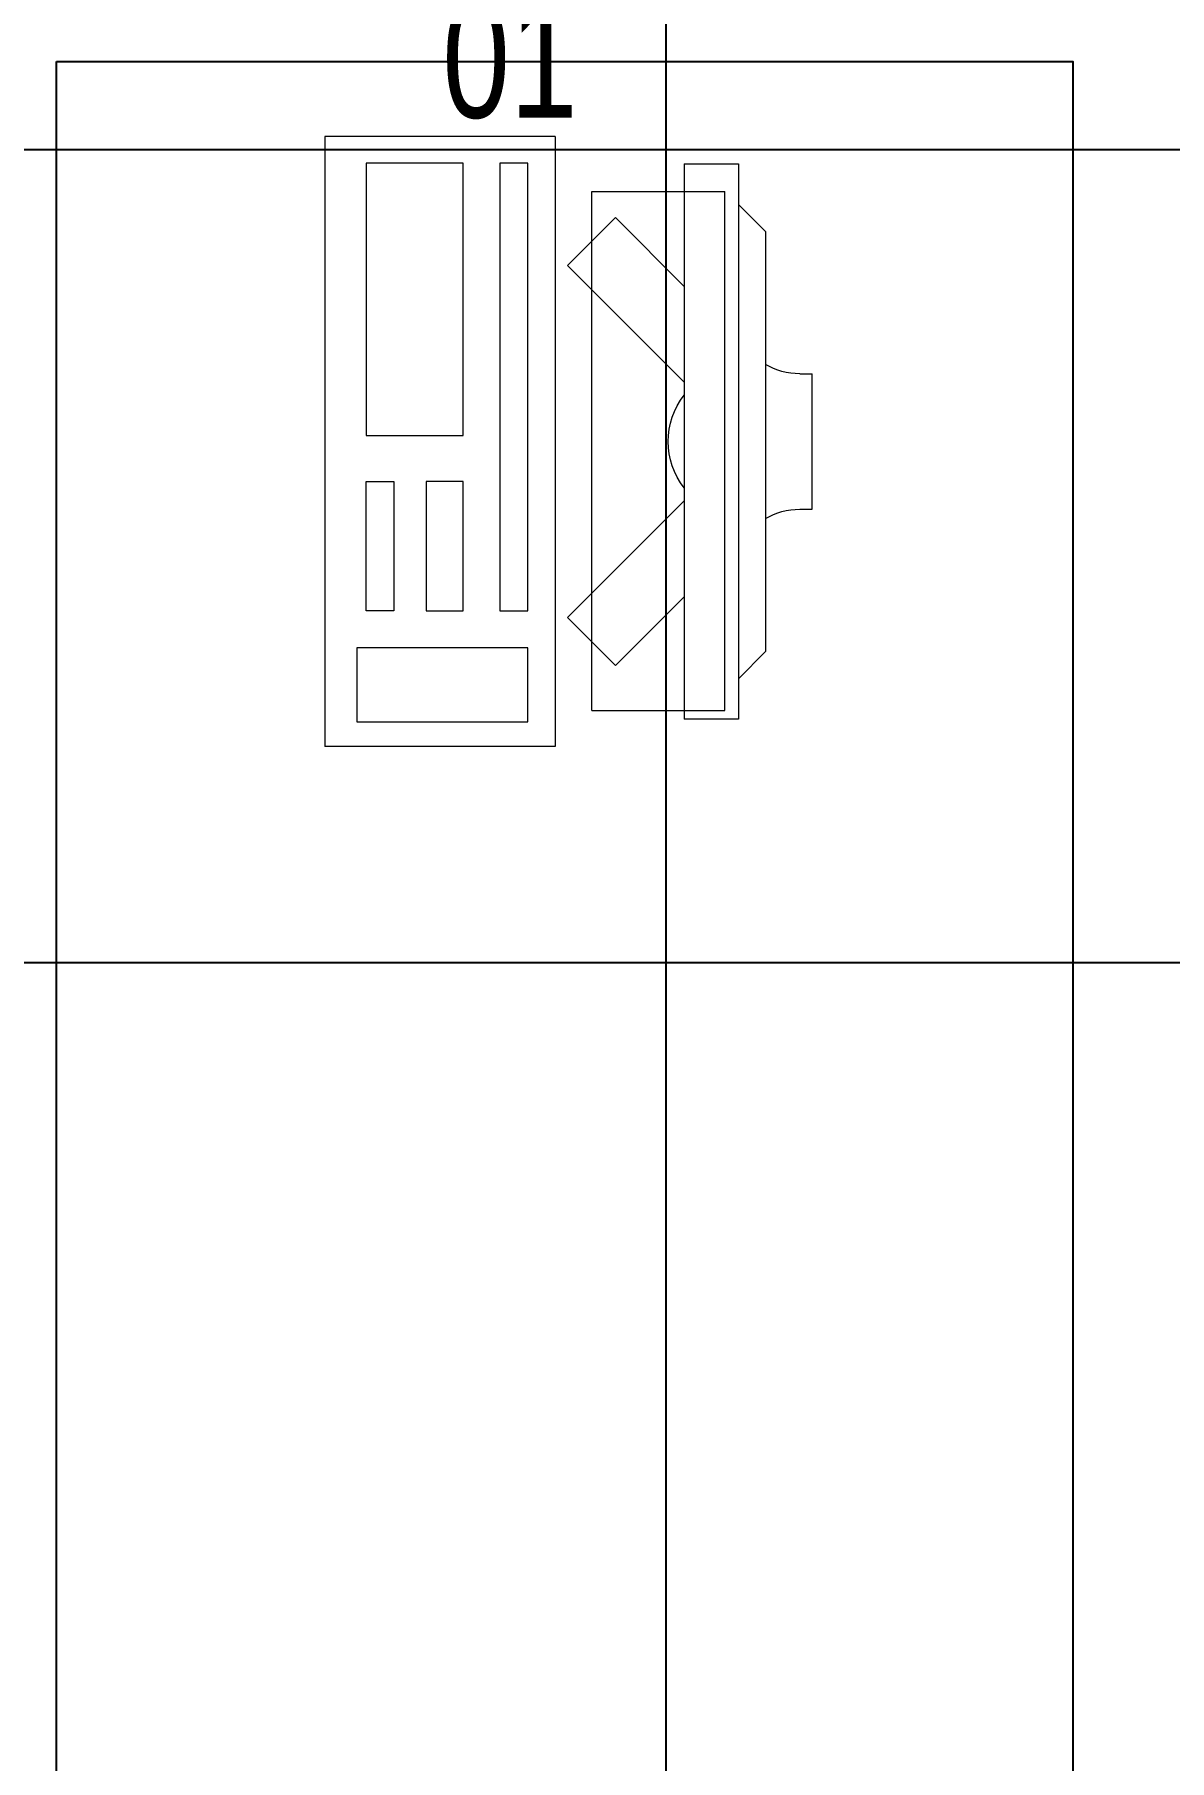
# Model space of a CAD drawing. Extents: x -178977 to 231842, y -29287 to 19916.
# Drawn here: x 15840 to 16677, y 401 to 1675 of the extents above; entities that cross this region are included whole.
import ezdxf

# ---------------------------------------------------------------- set-up
doc = ezdxf.new("R2010")
doc.units = 0
doc.header["$LTSCALE"] = 0.25
doc.linetypes.add('DASHDOT', pattern=[25.4, 12.7, -6.35, 0, -6.35])
for name, color, linetype, lineweight in [('01-First Floor-FUR$0$72_EGR_EQP_TAG', 142, 'Continuous', 5), ('01-First Floor-FUR$0$LOADING', 253, 'Continuous', 5), ('E-LITE-CLNG-CNDT', 6, 'DASHDOT', 35)]:
    doc.layers.add(name, color=color, linetype=linetype, lineweight=lineweight)
doc.layers.add('01-First Floor-FUR$0$FALSE CEILING', color=251, linetype='Continuous')
doc.styles.add('01-First Floor-FUR$0$X3G_ENTITY_257CFD', font='swisscl.ttf', dxfattribs={"height": 200})

# ---------------------------------------------------------------- blocks, each defined once
blk = doc.blocks.new('01-First Floor-FUR$0$ITCWLS1-P')
at = {"layer": '01-First Floor-FUR$0$LOADING'}
for p, q in [((-0.17, 0.45), (-0.17, 0)), ((-0.17, 0.45), (0, 0.45)), ((0, 0.45), (0, 0)), ((-0.2651, 0.43, 0), (-0.3051, 0.43, 0)), ((-0.3051, 0.43, 0), (-0.3051, 0.02, 0)), ((-0.2651, 0.43, 0), (-0.2651, 0.02, 0)), ((-0.1496, 0.4305), (-0.1291, 0.4305)), ((-0.1291, 0.4305), (-0.1291, 0.4089)), ((-0.197, 0.4094), (-0.295, 0.4094)), ((-0.295, 0.0264), (-0.295, 0.4094)), ((-0.197, 0.0264), (-0.197, 0.4094)), ((-0.3251, 0.38, 0), (-0.3051, 0.4, 0)), ((-0.3251, 0.38, 0), (-0.3251, 0.07, 0)), ((-0.3503, 0.275), (-0.3596, 0.275)), ((-0.3596, 0.175), (-0.3596, 0.275)), ((-0.3503, 0.175), (-0.3596, 0.175)), ((-0.3251, 0.07, 0), (-0.3051, 0.05, 0)), ((-0.197, 0.0264), (-0.295, 0.0264)), ((-0.3051, 0.02, 0), (-0.2651, 0.02, 0)), ((-0.17, 0), (0, 0))]:
    blk.add_line(p, q, dxfattribs=at)
at = {"layer": '01-First Floor-FUR$0$LOADING', "extrusion": (2.48281e-10, 3.18408e-10, -1)}
for p, q in [((-0.2651, 0.3395), (-0.2144, 0.3902)), ((-0.1791, 0.3548), (-0.2144, 0.3902)), ((-0.2651, 0.2688), (-0.1791, 0.3548))]:
    blk.add_line(p, q, dxfattribs=at)
at = {"layer": '01-First Floor-FUR$0$LOADING', "extrusion": (2.48281e-10, -3.18408e-10, -1)}
for p, q in [((-0.2651, 0.1812), (-0.1791, 0.0952)), ((-0.2651, 0.1105), (-0.2144, 0.0598)), ((-0.1791, 0.0952), (-0.2144, 0.0598))]:
    blk.add_line(p, q, dxfattribs=at)
at = {"layer": '01-First Floor-FUR$0$LOADING'}
for points in [[(-0.1291, 0.4089), (-0.1291, 0.1), (-0.1496, 0.1), (-0.1496, 0.4305)], [(-0.1496, 0.1), (-0.1496, 0.1), (-0.1496, 0.1), (-0.1496, 0.1), (-0.1496, 0.1), (-0.1496, 0.1), (-0.1496, 0.1), (-0.1496, 0.1), (-0.1496, 0.1)], [(-0.1496, 0.1), (-0.1496, 0.1), (-0.1496, 0.1), (-0.1496, 0.1), (-0.1496, 0.1), (-0.1496, 0.1), (-0.1496, 0.1), (-0.1496, 0.1), (-0.1496, 0.1), (-0.1496, 0.1), (-0.1496, 0.1), (-0.1496, 0.1), (-0.1496, 0.1), (-0.1496, 0.1), (-0.1496, 0.1), (-0.1496, 0.1), (-0.1496, 0.1), (-0.1496, 0.1)], [(-0.1496, 0.1), (-0.1496, 0.1), (-0.1496, 0.1), (-0.1496, 0.1), (-0.1496, 0.1), (-0.1496, 0.1), (-0.1496, 0.1), (-0.1496, 0.1), (-0.1496, 0.1), (-0.1496, 0.1)], [(-0.1496, 0.1), (-0.1496, 0.1), (-0.1496, 0.1), (-0.1496, 0.1), (-0.1496, 0.1), (-0.1496, 0.1), (-0.1496, 0.1)], [(-0.1496, 0.1), (-0.1496, 0.1), (-0.1496, 0.1), (-0.1496, 0.1), (-0.1496, 0.1), (-0.1496, 0.1), (-0.1496, 0.1), (-0.1496, 0.1), (-0.1496, 0.1), (-0.1496, 0.1)], [(-0.1496, 0.1), (-0.1496, 0.1), (-0.1496, 0.1), (-0.1496, 0.1), (-0.1496, 0.1), (-0.1496, 0.1), (-0.1496, 0.1), (-0.1496, 0.1), (-0.1496, 0.1), (-0.1496, 0.1), (-0.1496, 0.1), (-0.1496, 0.1), (-0.1496, 0.1), (-0.1496, 0.1), (-0.1496, 0.1)], [(-0.1496, 0.1), (-0.1496, 0.1), (-0.1496, 0.1), (-0.1496, 0.1), (-0.1496, 0.1), (-0.1496, 0.1), (-0.1496, 0.1), (-0.1496, 0.1), (-0.1496, 0.1), (-0.1496, 0.1)], [(-0.1496, 0.1), (-0.1496, 0.1), (-0.1496, 0.1), (-0.1496, 0.1), (-0.1496, 0.1), (-0.1496, 0.1), (-0.1496, 0.1), (-0.1496, 0.1), (-0.1496, 0.1), (-0.1496, 0.1)], [(-0.1496, 0.1), (-0.1496, 0.1), (-0.1496, 0.1), (-0.1496, 0.1), (-0.1496, 0.1), (-0.1496, 0.1), (-0.1496, 0.1), (-0.1496, 0.1), (-0.1496, 0.1), (-0.1496, 0.1), (-0.1496, 0.1), (-0.1496, 0.1), (-0.1496, 0.1), (-0.1496, 0.1), (-0.1496, 0.1), (-0.1496, 0.1), (-0.1496, 0.1), (-0.1496, 0.1), (-0.1496, 0.1), (-0.1496, 0.1), (-0.1496, 0.1), (-0.1496, 0.1), (-0.1496, 0.1), (-0.1496, 0.1), (-0.1496, 0.1), (-0.1496, 0.1), (-0.1496, 0.1), (-0.1496, 0.1), (-0.1496, 0.1), (-0.1496, 0.1), (-0.1496, 0.1), (-0.1496, 0.1), (-0.1496, 0.1), (-0.1496, 0.1), (-0.1496, 0.1), (-0.1496, 0.1), (-0.1496, 0.1), (-0.1496, 0.1), (-0.1496, 0.1), (-0.1496, 0.1), (-0.1496, 0.1), (-0.1496, 0.1), (-0.1496, 0.1), (-0.1496, 0.1), (-0.1496, 0.1), (-0.1496, 0.1), (-0.1496, 0.1), (-0.1496, 0.1), (-0.1496, 0.1), (-0.1496, 0.1), (-0.1496, 0.1), (-0.1496, 0.1), (-0.1496, 0.1), (-0.1496, 0.1)], [(-0.1496, 0.1), (-0.1496, 0.1), (-0.1496, 0.1), (-0.1496, 0.1), (-0.1496, 0.1), (-0.1496, 0.1), (-0.1496, 0.1), (-0.1496, 0.1), (-0.1496, 0.1), (-0.1496, 0.1), (-0.1496, 0.1), (-0.1496, 0.1), (-0.1496, 0.1), (-0.1496, 0.1), (-0.1496, 0.1), (-0.1496, 0.1), (-0.1496, 0.1), (-0.1496, 0.1), (-0.1496, 0.1), (-0.1496, 0.1), (-0.1496, 0.1), (-0.1496, 0.1), (-0.1496, 0.1), (-0.1496, 0.1), (-0.1496, 0.1), (-0.1496, 0.1), (-0.1496, 0.1), (-0.1496, 0.1), (-0.1496, 0.1), (-0.1496, 0.1), (-0.1496, 0.1), (-0.1496, 0.1), (-0.1496, 0.1), (-0.1496, 0.1), (-0.1496, 0.1), (-0.1496, 0.1), (-0.1496, 0.1), (-0.1496, 0.1), (-0.1496, 0.1), (-0.1496, 0.1), (-0.1496, 0.1), (-0.1496, 0.1), (-0.1496, 0.1), (-0.1496, 0.1), (-0.1496, 0.1), (-0.1496, 0.1), (-0.1496, 0.1), (-0.1496, 0.1), (-0.1496, 0.1), (-0.1496, 0.1), (-0.1496, 0.1), (-0.1496, 0.1), (-0.1496, 0.1), (-0.1496, 0.1), (-0.1496, 0.1), (-0.1496, 0.1), (-0.1496, 0.1), (-0.1496, 0.1), (-0.1496, 0.1), (-0.1496, 0.1), (-0.1496, 0.1), (-0.1496, 0.1), (-0.1496, 0.1), (-0.1496, 0.1), (-0.1496, 0.1), (-0.1496, 0.1), (-0.1496, 0.1), (-0.1496, 0.1), (-0.1496, 0.1), (-0.1496, 0.1), (-0.1496, 0.1), (-0.1496, 0.1), (-0.1496, 0.1), (-0.1496, 0.1), (-0.1496, 0.1), (-0.1496, 0.1), (-0.1496, 0.1), (-0.1496, 0.1), (-0.1496, 0.1), (-0.1496, 0.1), (-0.1496, 0.1), (-0.1496, 0.1), (-0.1496, 0.1), (-0.1496, 0.1), (-0.1496, 0.1), (-0.1496, 0.1), (-0.1496, 0.1), (-0.1496, 0.1), (-0.1496, 0.1)], [(-0.1496, 0.1), (-0.1496, 0.1), (-0.1496, 0.1), (-0.1496, 0.1), (-0.1496, 0.1), (-0.1496, 0.1), (-0.1496, 0.1), (-0.1496, 0.1), (-0.1496, 0.1), (-0.1496, 0.1), (-0.1496, 0.1), (-0.1496, 0.1)], [(-0.1496, 0.1), (-0.1496, 0.1), (-0.1496, 0.1), (-0.1496, 0.1), (-0.1496, 0.1), (-0.1496, 0.1), (-0.1496, 0.1)], [(-0.1496, 0.1), (-0.1496, 0.1), (-0.1496, 0.1), (-0.1496, 0.1), (-0.1496, 0.1), (-0.1496, 0.1), (-0.1496, 0.1), (-0.1496, 0.1), (-0.1496, 0.1), (-0.1496, 0.1), (-0.1496, 0.1), (-0.1496, 0.1), (-0.1496, 0.1), (-0.1496, 0.1), (-0.1496, 0.1), (-0.1496, 0.1), (-0.1496, 0.1)], [(-0.1496, 0.1), (-0.1496, 0.1), (-0.1496, 0.1), (-0.1496, 0.1), (-0.1496, 0.1), (-0.1496, 0.1), (-0.1496, 0.1), (-0.1496, 0.1), (-0.1496, 0.1), (-0.1496, 0.1), (-0.1496, 0.1), (-0.1496, 0.1), (-0.1496, 0.1), (-0.1496, 0.1), (-0.1496, 0.1), (-0.1496, 0.1), (-0.1496, 0.1), (-0.1496, 0.1), (-0.1496, 0.1), (-0.1496, 0.1), (-0.1496, 0.1), (-0.1496, 0.1), (-0.1496, 0.1), (-0.1496, 0.1), (-0.1496, 0.1), (-0.1496, 0.1), (-0.1496, 0.1), (-0.1496, 0.1), (-0.1496, 0.1), (-0.1496, 0.1), (-0.1496, 0.1), (-0.1496, 0.1), (-0.1496, 0.1), (-0.1496, 0.1), (-0.1496, 0.1), (-0.1496, 0.1), (-0.1496, 0.1), (-0.1496, 0.1), (-0.1496, 0.1), (-0.1496, 0.1), (-0.1496, 0.1), (-0.1496, 0.1), (-0.1496, 0.1), (-0.1496, 0.1), (-0.1496, 0.1), (-0.1496, 0.1), (-0.1496, 0.1), (-0.1496, 0.1), (-0.1496, 0.1), (-0.1496, 0.1), (-0.1496, 0.1), (-0.1496, 0.1), (-0.1496, 0.1), (-0.1496, 0.1), (-0.1496, 0.1), (-0.1496, 0.1), (-0.1496, 0.1), (-0.1496, 0.1), (-0.1496, 0.1), (-0.1496, 0.1), (-0.1496, 0.1), (-0.1496, 0.1), (-0.1496, 0.1), (-0.1496, 0.1), (-0.1496, 0.1), (-0.1496, 0.1), (-0.1496, 0.1), (-0.1496, 0.1), (-0.1496, 0.1), (-0.1496, 0.1), (-0.1496, 0.1), (-0.1496, 0.1), (-0.1496, 0.1), (-0.1496, 0.1), (-0.1496, 0.1), (-0.1496, 0.1), (-0.1496, 0.1), (-0.1496, 0.1), (-0.1496, 0.1), (-0.1496, 0.1), (-0.1496, 0.1), (-0.1496, 0.1), (-0.1496, 0.1), (-0.1496, 0.1), (-0.1496, 0.1), (-0.1496, 0.1), (-0.1496, 0.1), (-0.1496, 0.1), (-0.1496, 0.1), (-0.1496, 0.1), (-0.1496, 0.1), (-0.1496, 0.1), (-0.1496, 0.1), (-0.1496, 0.1), (-0.1496, 0.1), (-0.1496, 0.1), (-0.1496, 0.1), (-0.1496, 0.1), (-0.1496, 0.1), (-0.1496, 0.1), (-0.1496, 0.1), (-0.1496, 0.1), (-0.1496, 0.1), (-0.1496, 0.1), (-0.1496, 0.1), (-0.1496, 0.1), (-0.1496, 0.1), (-0.1496, 0.1), (-0.1496, 0.1), (-0.1496, 0.1), (-0.1496, 0.1)], [(-0.1496, 0.1), (-0.1496, 0.1), (-0.1496, 0.1), (-0.1496, 0.1), (-0.1496, 0.1), (-0.1496, 0.1), (-0.1496, 0.1), (-0.1496, 0.1)]]:
    blk.add_lwpolyline(points, dxfattribs=at)
for points in [[(-0.1019, 0.4305), (-0.0304, 0.4305), (-0.0304, 0.2294), (-0.1019, 0.2294)], [(-0.1019, 0.1954), (-0.0747, 0.1954), (-0.0747, 0.1), (-0.1019, 0.1)], [(-0.0304, 0.1954), (-0.0508, 0.1954), (-0.0508, 0.1), (-0.0304, 0.1)], [(-0.1496, 0.1), (-0.1496, 0.1), (-0.1496, 0.1), (-0.1496, 0.1), (-0.1496, 0.1), (-0.1496, 0.1), (-0.1496, 0.1), (-0.1496, 0.1), (-0.1496, 0.1), (-0.1496, 0.1), (-0.1496, 0.1), (-0.1496, 0.1), (-0.1496, 0.1), (-0.1496, 0.1), (-0.1496, 0.1), (-0.1496, 0.1), (-0.1496, 0.1), (-0.1496, 0.1), (-0.1496, 0.1), (-0.1496, 0.1), (-0.1496, 0.1), (-0.1496, 0.1), (-0.1496, 0.1), (-0.1496, 0.1), (-0.1496, 0.1), (-0.1496, 0.1), (-0.1496, 0.1), (-0.1496, 0.1), (-0.1496, 0.1), (-0.1496, 0.1), (-0.1496, 0.1), (-0.1496, 0.1), (-0.1496, 0.1), (-0.1496, 0.1), (-0.1496, 0.1), (-0.1496, 0.1), (-0.1496, 0.1), (-0.1496, 0.1), (-0.1496, 0.1), (-0.1496, 0.1), (-0.1496, 0.1), (-0.1496, 0.1), (-0.1496, 0.1), (-0.1496, 0.1), (-0.1496, 0.1), (-0.1496, 0.1), (-0.1496, 0.1), (-0.1496, 0.1), (-0.1496, 0.1), (-0.1496, 0.1), (-0.1496, 0.1), (-0.1496, 0.1), (-0.1496, 0.1), (-0.1496, 0.1), (-0.1496, 0.1), (-0.1496, 0.1), (-0.1496, 0.1), (-0.1496, 0.1), (-0.1496, 0.1), (-0.1496, 0.1), (-0.1496, 0.1), (-0.1496, 0.1), (-0.1496, 0.1), (-0.1496, 0.1), (-0.1496, 0.1), (-0.1496, 0.1), (-0.1496, 0.1), (-0.1496, 0.1), (-0.1496, 0.1), (-0.1496, 0.1), (-0.1496, 0.1), (-0.1496, 0.1), (-0.1496, 0.1), (-0.1496, 0.1), (-0.1496, 0.1), (-0.1496, 0.1), (-0.1496, 0.1), (-0.1496, 0.1), (-0.1496, 0.1), (-0.1496, 0.1), (-0.1496, 0.1), (-0.1496, 0.1), (-0.1496, 0.1), (-0.1496, 0.1), (-0.1496, 0.1), (-0.1496, 0.1), (-0.1496, 0.1), (-0.1496, 0.1), (-0.1496, 0.1), (-0.1496, 0.1), (-0.1496, 0.1), (-0.1496, 0.1), (-0.1496, 0.1), (-0.1496, 0.1), (-0.1496, 0.1), (-0.1496, 0.1), (-0.1496, 0.1), (-0.1496, 0.1), (-0.1496, 0.1), (-0.1496, 0.1), (-0.1496, 0.1), (-0.1496, 0.1), (-0.1496, 0.1), (-0.1496, 0.1), (-0.1496, 0.1), (-0.1496, 0.1), (-0.1496, 0.1), (-0.1496, 0.1), (-0.1496, 0.1), (-0.1496, 0.1), (-0.1496, 0.1), (-0.1496, 0.1), (-0.1496, 0.1), (-0.1496, 0.1), (-0.1496, 0.1), (-0.1496, 0.1), (-0.1496, 0.1), (-0.1496, 0.1), (-0.1496, 0.1), (-0.1496, 0.1), (-0.1496, 0.1), (-0.1496, 0.1), (-0.1496, 0.1), (-0.1496, 0.1), (-0.1496, 0.1), (-0.1496, 0.1), (-0.1496, 0.1), (-0.1496, 0.1), (-0.1496, 0.1), (-0.1496, 0.1), (-0.1496, 0.1), (-0.1496, 0.1), (-0.1496, 0.1), (-0.1496, 0.1), (-0.1496, 0.1), (-0.1496, 0.1), (-0.1496, 0.1), (-0.1496, 0.1), (-0.1496, 0.1), (-0.1496, 0.1), (-0.1496, 0.1), (-0.1496, 0.1), (-0.1496, 0.1), (-0.1496, 0.1), (-0.1496, 0.1), (-0.1496, 0.1), (-0.1496, 0.1), (-0.1496, 0.1), (-0.1496, 0.1), (-0.1496, 0.1), (-0.1496, 0.1), (-0.1496, 0.1), (-0.1496, 0.1), (-0.1496, 0.1), (-0.1496, 0.1), (-0.1496, 0.1), (-0.1496, 0.1), (-0.1496, 0.1), (-0.1496, 0.1), (-0.1496, 0.1), (-0.1496, 0.1), (-0.1496, 0.1), (-0.1496, 0.1), (-0.1496, 0.1), (-0.1496, 0.1), (-0.1496, 0.1), (-0.1496, 0.1), (-0.1496, 0.1), (-0.1496, 0.1), (-0.1496, 0.1), (-0.1496, 0.1), (-0.1496, 0.1), (-0.1496, 0.1), (-0.1496, 0.1), (-0.1496, 0.1), (-0.1496, 0.1), (-0.1496, 0.1), (-0.1496, 0.1), (-0.1496, 0.1), (-0.1496, 0.1), (-0.1496, 0.1), (-0.1496, 0.1), (-0.1496, 0.1), (-0.1496, 0.1), (-0.1496, 0.1), (-0.1496, 0.1), (-0.1496, 0.1), (-0.1496, 0.1), (-0.1496, 0.1), (-0.1496, 0.1), (-0.1496, 0.1), (-0.1496, 0.1), (-0.1496, 0.1), (-0.1496, 0.1), (-0.1496, 0.1), (-0.1496, 0.1), (-0.1496, 0.1), (-0.1496, 0.1), (-0.1496, 0.1), (-0.1496, 0.1), (-0.1496, 0.1), (-0.1496, 0.1), (-0.1496, 0.1), (-0.1496, 0.1), (-0.1496, 0.1), (-0.1496, 0.1), (-0.1496, 0.1), (-0.1496, 0.1), (-0.1496, 0.1), (-0.1496, 0.1), (-0.1496, 0.1), (-0.1496, 0.1), (-0.1496, 0.1), (-0.1496, 0.1), (-0.1496, 0.1), (-0.1496, 0.1), (-0.1496, 0.1), (-0.1496, 0.1), (-0.1496, 0.1), (-0.1496, 0.1), (-0.1496, 0.1), (-0.1496, 0.1), (-0.1496, 0.1), (-0.1496, 0.1), (-0.1496, 0.1), (-0.1496, 0.1), (-0.1496, 0.1), (-0.1496, 0.1), (-0.1496, 0.1), (-0.1496, 0.1), (-0.1496, 0.1), (-0.1496, 0.1), (-0.1496, 0.1), (-0.1496, 0.1), (-0.1496, 0.1), (-0.1496, 0.1), (-0.1496, 0.1), (-0.1496, 0.1), (-0.1496, 0.1), (-0.1496, 0.1), (-0.1496, 0.1), (-0.1496, 0.1), (-0.1496, 0.1), (-0.1496, 0.1), (-0.1496, 0.1), (-0.1496, 0.1), (-0.1496, 0.1), (-0.1496, 0.1), (-0.1496, 0.1), (-0.1496, 0.1), (-0.1496, 0.1), (-0.1496, 0.1), (-0.1496, 0.1), (-0.1496, 0.1), (-0.1496, 0.1), (-0.1496, 0.1), (-0.1496, 0.1), (-0.1496, 0.1), (-0.1496, 0.1), (-0.1496, 0.1), (-0.1496, 0.1), (-0.1496, 0.1), (-0.1496, 0.1), (-0.1496, 0.1), (-0.1496, 0.1), (-0.1496, 0.1), (-0.1496, 0.1), (-0.1496, 0.1), (-0.1496, 0.1), (-0.1496, 0.1), (-0.1496, 0.1), (-0.1496, 0.1), (-0.1496, 0.1), (-0.1496, 0.1), (-0.1496, 0.1), (-0.1496, 0.1), (-0.1496, 0.1)], [(-0.1496, 0.1), (-0.1496, 0.1), (-0.1496, 0.1), (-0.1496, 0.1), (-0.1496, 0.1), (-0.1496, 0.1), (-0.1496, 0.1), (-0.1496, 0.1), (-0.1496, 0.1), (-0.1496, 0.1), (-0.1496, 0.1), (-0.1496, 0.1), (-0.1496, 0.1), (-0.1496, 0.1), (-0.1496, 0.1), (-0.1496, 0.1), (-0.1496, 0.1), (-0.1496, 0.1), (-0.1496, 0.1), (-0.1496, 0.1), (-0.1496, 0.1), (-0.1496, 0.1), (-0.1496, 0.1), (-0.1496, 0.1), (-0.1496, 0.1), (-0.1496, 0.1), (-0.1496, 0.1), (-0.1496, 0.1), (-0.1496, 0.1), (-0.1496, 0.1), (-0.1496, 0.1), (-0.1496, 0.1), (-0.1496, 0.1), (-0.1496, 0.1), (-0.1496, 0.1), (-0.1496, 0.1), (-0.1496, 0.1), (-0.1496, 0.1), (-0.1496, 0.1), (-0.1496, 0.1), (-0.1496, 0.1), (-0.1496, 0.1), (-0.1496, 0.1), (-0.1496, 0.1), (-0.1496, 0.1), (-0.1496, 0.1), (-0.1496, 0.1), (-0.1496, 0.1), (-0.1496, 0.1), (-0.1496, 0.1), (-0.1496, 0.1), (-0.1496, 0.1), (-0.1496, 0.1), (-0.1496, 0.1), (-0.1496, 0.1), (-0.1496, 0.1), (-0.1496, 0.1), (-0.1496, 0.1), (-0.1496, 0.1), (-0.1496, 0.1), (-0.1496, 0.1), (-0.1496, 0.1), (-0.1496, 0.1), (-0.1496, 0.1), (-0.1496, 0.1), (-0.1496, 0.1), (-0.1496, 0.1), (-0.1496, 0.1), (-0.1496, 0.1), (-0.1496, 0.1), (-0.1496, 0.1), (-0.1496, 0.1), (-0.1496, 0.1), (-0.1496, 0.1), (-0.1496, 0.1), (-0.1496, 0.1), (-0.1496, 0.1), (-0.1496, 0.1), (-0.1496, 0.1), (-0.1496, 0.1), (-0.1496, 0.1), (-0.1496, 0.1), (-0.1496, 0.1), (-0.1496, 0.1), (-0.1496, 0.1), (-0.1496, 0.1), (-0.1496, 0.1), (-0.1496, 0.1), (-0.1496, 0.1), (-0.1496, 0.1), (-0.1496, 0.1), (-0.1496, 0.1), (-0.1496, 0.1), (-0.1496, 0.1), (-0.1496, 0.1), (-0.1496, 0.1), (-0.1496, 0.1), (-0.1496, 0.1), (-0.1496, 0.1), (-0.1496, 0.1), (-0.1496, 0.1), (-0.1496, 0.1), (-0.1496, 0.1), (-0.1496, 0.1), (-0.1496, 0.1), (-0.1496, 0.1), (-0.1496, 0.1), (-0.1496, 0.1), (-0.1496, 0.1), (-0.1496, 0.1), (-0.1496, 0.1), (-0.1496, 0.1), (-0.1496, 0.1), (-0.1496, 0.1), (-0.1496, 0.1), (-0.1496, 0.1), (-0.1496, 0.1), (-0.1496, 0.1), (-0.1496, 0.1), (-0.1496, 0.1), (-0.1496, 0.1), (-0.1496, 0.1), (-0.1496, 0.1), (-0.1496, 0.1), (-0.1496, 0.1), (-0.1496, 0.1), (-0.1496, 0.1), (-0.1496, 0.1), (-0.1496, 0.1), (-0.1496, 0.1), (-0.1496, 0.1), (-0.1496, 0.1), (-0.1496, 0.1), (-0.1496, 0.1), (-0.1496, 0.1), (-0.1496, 0.1), (-0.1496, 0.1), (-0.1496, 0.1), (-0.1496, 0.1), (-0.1496, 0.1), (-0.1496, 0.1), (-0.1496, 0.1), (-0.1496, 0.1), (-0.1496, 0.1), (-0.1496, 0.1), (-0.1496, 0.1), (-0.1496, 0.1), (-0.1496, 0.1), (-0.1496, 0.1), (-0.1496, 0.1), (-0.1496, 0.1), (-0.1496, 0.1), (-0.1496, 0.1), (-0.1496, 0.1), (-0.1496, 0.1), (-0.1496, 0.1), (-0.1496, 0.1), (-0.1496, 0.1), (-0.1496, 0.1), (-0.1496, 0.1), (-0.1496, 0.1), (-0.1496, 0.1), (-0.1496, 0.1), (-0.1496, 0.1), (-0.1496, 0.1), (-0.1496, 0.1), (-0.1496, 0.1), (-0.1496, 0.1), (-0.1496, 0.1), (-0.1496, 0.1), (-0.1496, 0.1), (-0.1496, 0.1), (-0.1496, 0.1), (-0.1496, 0.1), (-0.1496, 0.1), (-0.1496, 0.1), (-0.1496, 0.1), (-0.1496, 0.1), (-0.1496, 0.1), (-0.1496, 0.1), (-0.1496, 0.1), (-0.1496, 0.1), (-0.1496, 0.1), (-0.1496, 0.1), (-0.1496, 0.1), (-0.1496, 0.1), (-0.1496, 0.1), (-0.1496, 0.1), (-0.1496, 0.1), (-0.1496, 0.1), (-0.1496, 0.1), (-0.1496, 0.1), (-0.1496, 0.1), (-0.1496, 0.1), (-0.1496, 0.1), (-0.1496, 0.1), (-0.1496, 0.1), (-0.1496, 0.1), (-0.1496, 0.1), (-0.1496, 0.1), (-0.1496, 0.1), (-0.1496, 0.1), (-0.1496, 0.1), (-0.1496, 0.1), (-0.1496, 0.1), (-0.1496, 0.1), (-0.1496, 0.1), (-0.1496, 0.1), (-0.1496, 0.1), (-0.1496, 0.1), (-0.1496, 0.1), (-0.1496, 0.1), (-0.1496, 0.1), (-0.1496, 0.1)], [(-0.1496, 0.1), (-0.1496, 0.1), (-0.1496, 0.1), (-0.1496, 0.1), (-0.1496, 0.1), (-0.1496, 0.1), (-0.1496, 0.1), (-0.1496, 0.1), (-0.1496, 0.1), (-0.1496, 0.1), (-0.1496, 0.1), (-0.1496, 0.1), (-0.1496, 0.1), (-0.1496, 0.1), (-0.1496, 0.1), (-0.1496, 0.1), (-0.1496, 0.1), (-0.1496, 0.1), (-0.1496, 0.1), (-0.1496, 0.1), (-0.1496, 0.1), (-0.1496, 0.1), (-0.1496, 0.1), (-0.1496, 0.1), (-0.1496, 0.1), (-0.1496, 0.1), (-0.1496, 0.1), (-0.1496, 0.1), (-0.1496, 0.1), (-0.1496, 0.1), (-0.1496, 0.1), (-0.1496, 0.1), (-0.1496, 0.1), (-0.1496, 0.1), (-0.1496, 0.1), (-0.1496, 0.1), (-0.1496, 0.1), (-0.1496, 0.1), (-0.1496, 0.1), (-0.1496, 0.1), (-0.1496, 0.1), (-0.1496, 0.1), (-0.1496, 0.1), (-0.1496, 0.1), (-0.1496, 0.1), (-0.1496, 0.1), (-0.1496, 0.1), (-0.1496, 0.1), (-0.1496, 0.1), (-0.1496, 0.1), (-0.1496, 0.1), (-0.1496, 0.1), (-0.1496, 0.1), (-0.1496, 0.1), (-0.1496, 0.1), (-0.1496, 0.1), (-0.1496, 0.1), (-0.1496, 0.1), (-0.1496, 0.1), (-0.1496, 0.1), (-0.1496, 0.1), (-0.1496, 0.1), (-0.1496, 0.1), (-0.1496, 0.1), (-0.1496, 0.1), (-0.1496, 0.1), (-0.1496, 0.1), (-0.1496, 0.1), (-0.1496, 0.1), (-0.1496, 0.1), (-0.1496, 0.1), (-0.1496, 0.1), (-0.1496, 0.1), (-0.1496, 0.1), (-0.1496, 0.1), (-0.1496, 0.1), (-0.1496, 0.1), (-0.1496, 0.1), (-0.1496, 0.1), (-0.1496, 0.1), (-0.1496, 0.1), (-0.1496, 0.1), (-0.1496, 0.1), (-0.1496, 0.1), (-0.1496, 0.1), (-0.1496, 0.1), (-0.1496, 0.1), (-0.1496, 0.1), (-0.1496, 0.1), (-0.1496, 0.1), (-0.1496, 0.1), (-0.1496, 0.1), (-0.1496, 0.1), (-0.1496, 0.1), (-0.1496, 0.1), (-0.1496, 0.1), (-0.1496, 0.1), (-0.1496, 0.1), (-0.1496, 0.1), (-0.1496, 0.1), (-0.1496, 0.1), (-0.1496, 0.1), (-0.1496, 0.1), (-0.1496, 0.1), (-0.1496, 0.1), (-0.1496, 0.1), (-0.1496, 0.1), (-0.1496, 0.1), (-0.1496, 0.1), (-0.1496, 0.1), (-0.1496, 0.1), (-0.1496, 0.1), (-0.1496, 0.1), (-0.1496, 0.1), (-0.1496, 0.1), (-0.1496, 0.1), (-0.1496, 0.1), (-0.1496, 0.1), (-0.1496, 0.1), (-0.1496, 0.1), (-0.1496, 0.1), (-0.1496, 0.1), (-0.1496, 0.1), (-0.1496, 0.1), (-0.1496, 0.1), (-0.1496, 0.1), (-0.1496, 0.1), (-0.1496, 0.1), (-0.1496, 0.1), (-0.1496, 0.1), (-0.1496, 0.1), (-0.1496, 0.1), (-0.1496, 0.1), (-0.1496, 0.1), (-0.1496, 0.1), (-0.1496, 0.1), (-0.1496, 0.1), (-0.1496, 0.1), (-0.1496, 0.1), (-0.1496, 0.1), (-0.1496, 0.1), (-0.1496, 0.1), (-0.1496, 0.1), (-0.1496, 0.1), (-0.1496, 0.1), (-0.1496, 0.1), (-0.1496, 0.1), (-0.1496, 0.1), (-0.1496, 0.1), (-0.1496, 0.1), (-0.1496, 0.1), (-0.1496, 0.1), (-0.1496, 0.1), (-0.1496, 0.1), (-0.1496, 0.1), (-0.1496, 0.1), (-0.1496, 0.1), (-0.1496, 0.1), (-0.1496, 0.1), (-0.1496, 0.1), (-0.1496, 0.1), (-0.1496, 0.1), (-0.1496, 0.1), (-0.1496, 0.1), (-0.1496, 0.1), (-0.1496, 0.1), (-0.1496, 0.1), (-0.1496, 0.1), (-0.1496, 0.1), (-0.1496, 0.1), (-0.1496, 0.1), (-0.1496, 0.1), (-0.1496, 0.1), (-0.1496, 0.1), (-0.1496, 0.1), (-0.1496, 0.1), (-0.1496, 0.1), (-0.1496, 0.1), (-0.1496, 0.1), (-0.1496, 0.1), (-0.1496, 0.1), (-0.1496, 0.1), (-0.1496, 0.1), (-0.1496, 0.1), (-0.1496, 0.1), (-0.1496, 0.1), (-0.1496, 0.1), (-0.1496, 0.1), (-0.1496, 0.1), (-0.1496, 0.1), (-0.1496, 0.1), (-0.1496, 0.1), (-0.1496, 0.1), (-0.1496, 0.1), (-0.1496, 0.1), (-0.1496, 0.1), (-0.1496, 0.1), (-0.1496, 0.1), (-0.1496, 0.1), (-0.1496, 0.1), (-0.1496, 0.1), (-0.1496, 0.1), (-0.1496, 0.1), (-0.1496, 0.1), (-0.1496, 0.1), (-0.1496, 0.1), (-0.1496, 0.1), (-0.1496, 0.1), (-0.1496, 0.1), (-0.1496, 0.1), (-0.1496, 0.1), (-0.1496, 0.1), (-0.1496, 0.1), (-0.1496, 0.1), (-0.1496, 0.1), (-0.1496, 0.1), (-0.1496, 0.1), (-0.1496, 0.1), (-0.1496, 0.1)], [(-0.1496, 0.0727), (-0.0236, 0.0727), (-0.0236, 0.0182), (-0.1496, 0.0182)]]:
    blk.add_lwpolyline(points, close=True, dxfattribs=at)
for centre, radius, start, end in [((-0.3503, 0.325), 0.05, 270, 300.3093), ((-0.3089, 0.225), 0.0556, 321.9431, 38.0569), ((-0.3503, 0.125), 0.05, 59.6907, 90)]:
    blk.add_arc(centre, radius, start, end, dxfattribs=at)
blk = doc.blocks.new('01-First Floor-FUR')
at = {"layer": '01-First Floor-FUR$0$FALSE CEILING', "linetype": 'Continuous'}
for p, q in [((16306, -810), (16306, 3190)), ((15106, 1590), (19115.6, 1590)), ((15106, 990), (19115.6, 990))]:
    blk.add_line(p, q, dxfattribs=at)
at = {"layer": '01-First Floor-FUR$0$FALSE CEILING', "elevation": -0.1}
blk.add_lwpolyline([(15856, 1655), (16606, 1655), (16606, 155), (15856, 155)], close=True, dxfattribs=at)
at = {"layer": '01-First Floor-FUR$0$LOADING', "elevation": -0.1}
blk.add_lwpolyline([(15856, 1655), (16606, 1655), (16606, 155), (15856, 155)], close=True, dxfattribs=at)
at = {"layer": '01-First Floor-FUR$0$LOADING', "extrusion": (-8.01373e-06, 1.9399e-16, 1), "xscale": -1000.000000000008, "yscale": 1000.000000000008, "zscale": 1000.000000000008}
blk.add_blockref('01-First Floor-FUR$0$ITCWLS1-P', (16054.1, 1149.5, -0.2), dxfattribs=at)
at = {"layer": '01-First Floor-FUR$0$72_EGR_EQP_TAG', "insert": (16190.6, 1700.9, -0.1), "char_height": 87.47, "attachment_point": 2, "style": '01-First Floor-FUR$0$X3G_ENTITY_257CFD'}
blk.add_mtext('01', dxfattribs=at)

msp = doc.modelspace()

# ---------------------------------------------------------------- block references
at = {"layer": 'E-LITE-CLNG-CNDT'}
msp.add_blockref('01-First Floor-FUR', (0, 0), dxfattribs=at)

doc.saveas('drawing.dxf')
